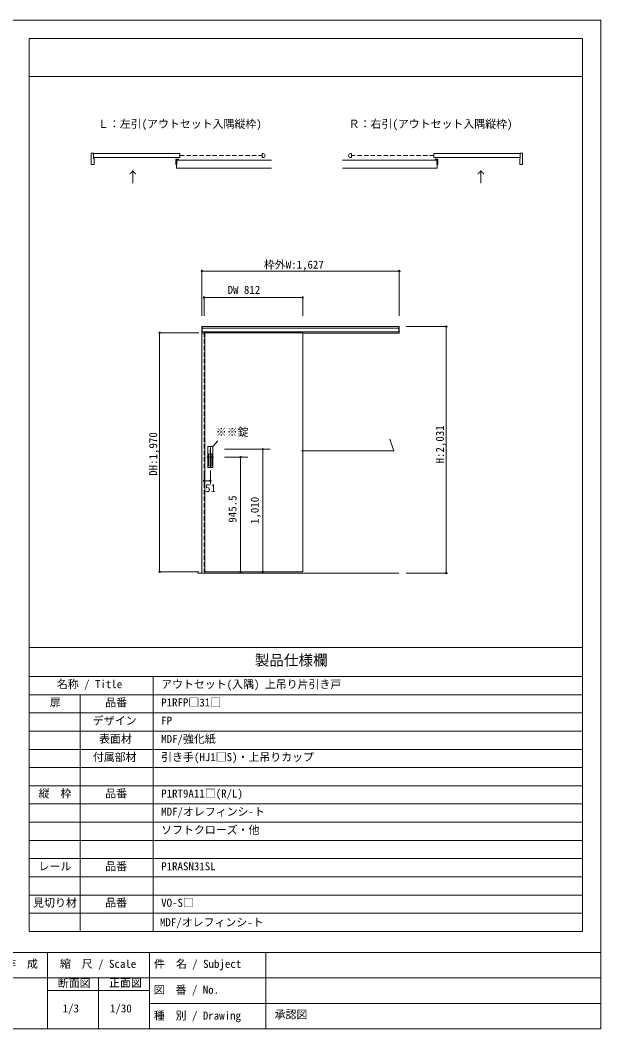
# Model space of a CAD drawing. Units: millimetres on the paper, enlarged 10 times, with parts at other scales. Extents: x -1985 to 2015, y -1370 to 1400.
# Drawn here: x 420 to 2015, y -1370 to 1400 of the extents above; entities that cross this region are included whole.
import ezdxf
from ezdxf.enums import TextEntityAlignment as Align

# ---------------------------------------------------------------- set-up
doc = ezdxf.new("R2010")
doc.units = ezdxf.units.MM
doc.header["$LTSCALE"] = 10
doc.header["$PDMODE"] = 32
doc.header["$PDSIZE"] = 4
doc.linetypes.add('DASHED1', pattern=[1.8, 1.2, -0.6])
doc.layers.add('1-1_0', color=7, linetype='Continuous', lineweight=20)
doc.layers.add('3-0', color=7, linetype='Continuous', lineweight=20)
doc.styles.add('ＭＳ ゴシック', font='')
doc.styles.get('ＭＳ ゴシック').set_extended_font_data('MS Gothic')

msp = doc.modelspace()

# ---------------------------------------------------------------- linework, layer by layer
at = {"layer": '1-1_0'}
for p, q in [((1965, 1350), (445, 1350)), ((445, -322.5), (445, 1350)), ((1965, -1102.5), (1965, 1350)), ((445, 1245), (1965, 1245)), ((445, 1245), (1965, 1245)), ((445, 1245), (1965, 1245)), ((445, 1245), (1965, 1245)), ((445, 1245), (1965, 1245)), ((445, 1245), (1965, 1245)), ((445, -322.5), (445, 1245)), ((445, -322.5), (445, 1245)), ((445, -322.5), (445, 1245)), ((445, -322.5), (445, 1245)), ((445, -322.5), (445, 1245)), ((1965, -322.5), (1965, 1245)), ((1965, -322.5), (1965, 1245)), ((1965, -322.5), (1965, 1245)), ((1965, -322.5), (1965, 1245)), ((1965, -322.5), (1965, 1245)), ((445, -322.5), (1965, -322.5)), ((445, -322.5), (1965, -322.5)), ((445, -322.5), (1965, -322.5)), ((445, -322.5), (1965, -322.5)), ((445, -322.5), (1965, -322.5)), ((445, -322.5), (1965, -322.5)), ((445, -1102.5), (445, -322.5)), ((445, -402.5), (1965, -402.5)), ((785, -1102.5), (785, -402.5)), ((445, -452.5), (1965, -452.5)), ((585, -1102.5), (585, -452.5)), ((445, -502.5), (1965, -502.5)), ((445, -552.5), (1965, -552.5)), ((445, -602.5), (1965, -602.5)), ((445, -652.5), (1965, -652.5)), ((445, -702.5), (1965, -702.5)), ((445, -752.5), (1965, -752.5)), ((445, -802.5), (1965, -802.5)), ((445, -852.5), (1965, -852.5)), ((445, -902.5), (1965, -902.5)), ((445, -952.5), (1965, -952.5)), ((445, -1002.5), (1965, -1002.5)), ((445, -1052.5), (1965, -1052.5)), ((445, -1102.5), (1965, -1102.5)), ((2015, -1160), (-1985, -1160)), ((495, -1160), (495, -1370)), ((775, -1160), (775, -1370)), ((1095, -1160), (1095, -1370)), ((2015, -1230), (-1175, -1230)), ((635, -1230), (635, -1370)), ((775, -1265), (495, -1265)), ((2015, -1300), (775, -1300))]:
    msp.add_line(p, q, dxfattribs=at)
msp.add_lwpolyline([(-1985, -1370), (2015, -1370), (2015, 1400), (-1985, 1400)], dxfattribs=at)
at = {"layer": '3-0'}
for p, q in [((614.84, 1034.98), (621.17, 1034.98)), ((621.17, 1019.98), (621.17, 1034.98)), ((621.17, 1033.48), (858.51, 1033.48)), ((858.51, 1022.48), (858.51, 1033.48)), ((1084.84, 1022.48), (1084.84, 1033.48)), ((1087.34, 1033.48), (1084.84, 1033.48)), ((1327.66, 1033.48), (1330.16, 1033.48)), ((1330.16, 1022.48), (1330.16, 1033.48)), ((1793.83, 1033.48), (1556.49, 1033.48)), ((1556.49, 1022.48), (1556.49, 1033.48)), ((1800.16, 1034.98), (1793.83, 1034.98)), ((1793.83, 1019.98), (1793.83, 1034.98)), ((621.17, 1022.48), (858.51, 1022.48)), ((847.51, 1003.65), (850.51, 1003.65)), ((849.51, 993.98), (849.51, 1015.65)), ((849.51, 1015.65), (1109.93, 1015.65)), ((850.51, 1003.65), (850.51, 1015.65)), ((855.17, 1015.65), (855.17, 1018.65)), ((1087.34, 1022.48), (1084.84, 1022.48)), ((1565.49, 1015.65), (1305.07, 1015.65)), ((1327.66, 1022.48), (1330.16, 1022.48)), ((1793.83, 1022.48), (1556.49, 1022.48)), ((1559.83, 1015.65), (1559.83, 1018.65)), ((1564.49, 1003.65), (1564.49, 1015.65)), ((1567.49, 1003.65), (1564.49, 1003.65)), ((1565.49, 993.98), (1565.49, 1015.65)), ((849.51, 993.98), (1109.93, 993.98)), ((1565.49, 993.98), (1305.07, 993.98)), ((919.07, 558.62), (919.07, -118.38)), ((919.07, 558.62), (1461.4, 558.62)), ((920.07, 558.62), (920.07, 540.29)), ((920.07, 554.29), (1460.4, 554.29)), ((1460.4, 558.62), (1460.4, 540.29)), ((1461.4, 558.62), (1461.4, 540.29)), ((920.07, 544.29), (1460.4, 544.29)), ((925.4, 541.62), (1196.07, 541.62)), ((927.07, 544.29), (927.07, -118.38)), ((1196.07, 540.29), (1461.4, 540.29)), ((942.4, 226.05), (942.4, 173.78)), ((942.4, 226.05), (942.4, 173.78)), ((942.4, 226.05), (942.4, 173.78)), ((1446, 217.29), (1435.7, 248.99)), ((933.16, 199.95), (951.44, 199.95)), ((1192.74, 217.29), (1446, 217.29)), ((1460.4, -118.38), (907.53, -118.38))]:
    msp.add_line(p, q, dxfattribs=at)
at = {"layer": '3-0', "linetype": 'DASHED1'}
for p, q in [((858.51, 1027.98), (1084.84, 1027.98)), ((1556.49, 1027.98), (1330.16, 1027.98)), ((925.4, 541.62), (925.4, -115.05))]:
    msp.add_line(p, q, dxfattribs=at)
at = {"layer": '3-0', "color": 4, "lineweight": 9}
for p, q in [((919.07, 588.39), (919.07, 711.13)), ((919.07, 711.13), (1461.4, 711.13)), ((1461.4, 588.39), (1461.4, 711.13)), ((925.4, 638.39), (925.4, 588.39)), ((1196.07, 638.39), (925.4, 638.39)), ((1196.07, 588.39), (1196.07, 638.39)), ((1480.45, 558.62), (1590.56, 558.62)), ((1590.56, 558.62), (1590.56, -118.38)), ((802.92, 541.62), (910.54, 541.62)), ((802.92, -115.05), (802.92, 541.62)), ((962.93, 244.39), (949.07, 228.79)), ((1106.33, 221.62), (980.84, 221.62)), ((1045.3, 199.95), (980.84, 199.95)), ((1025.3, -115.05), (1025.3, 199.95)), ((1086.33, -115.05), (1086.33, 221.25)), ((925.4, 126.17), (925.4, 163.63)), ((942.4, 126.17), (942.4, 163.63)), ((942.4, 135.32), (925.4, 135.32)), ((802.92, -115.05), (910.54, -115.05)), ((1053.4, -115.05), (960.07, -115.05)), ((1045.3, -115.05), (980.84, -115.05)), ((1106.33, -115.05), (1041.87, -115.05)), ((1480.45, -118.38), (1590.56, -118.38))]:
    msp.add_line(p, q, dxfattribs=at)
at = {"layer": '3-0', "color": 3}
for p, q in [((946.74, 208.79), (938.07, 208.79)), ((938.07, 208.79), (938.07, 176.12)), ((941.57, 220.45), (941.57, 213.79)), ((943.24, 220.45), (941.57, 220.45)), ((943.24, 213.79), (941.57, 213.79)), ((943.07, 220.29), (941.74, 220.29)), ((941.74, 220.29), (941.74, 217.12)), ((943.07, 217.12), (941.74, 217.12)), ((942.07, 219.62), (942.07, 217.79)), ((942.74, 217.79), (942.07, 217.79)), ((943.07, 217.12), (943.07, 220.29)), ((943.24, 213.79), (943.24, 220.45)), ((946.74, 176.12), (946.74, 208.79)), ((946.74, 176.12), (938.07, 176.12))]:
    msp.add_line(p, q, dxfattribs=at)
at = {"layer": '3-0'}
for points in [[(614.84, 1034.98), (614.84, 1003.65), (622.84, 1003.65), (622.84, 1019.98), (621.17, 1019.98)], [(1800.16, 1034.98), (1800.16, 1003.65), (1792.16, 1003.65), (1792.16, 1019.98), (1793.83, 1019.98)], [(847.51, 1003.65), (847.51, 1018.65), (855.17, 1018.65)], [(1567.49, 1003.65), (1567.49, 1018.65), (1559.83, 1018.65)], [(919.07, 558.62), (919.07, 540.29), (925.4, 540.29)], [(1196.07, 541.62), (1196.07, -115.05), (925.4, -115.05)]]:
    msp.add_lwpolyline(points, dxfattribs=at)
at = {"layer": '3-0', "color": 3}
msp.add_lwpolyline([(935.74, 171.12), (949.07, 171.12), (949.07, 228.79), (935.74, 228.79)], close=True, dxfattribs=at)
msp.add_lwpolyline([(942.74, 217.79), (942.74, 219.62), (942.07, 219.62)], dxfattribs=at)
at = {"layer": '3-0'}
for centre, start, end in [((1087.34, 1027.98), 0, 90), ((1087.34, 1027.98), 270, 0), ((1327.66, 1027.98), 90, 180), ((1327.66, 1027.98), 180, 270)]:
    msp.add_arc(centre, 5.5, start, end, dxfattribs=at)
at = {"layer": '3-0', "color": 4}
for p in [(919.07, 711.13), (1461.4, 711.13), (925.4, 638.39), (1196.07, 638.39), (1590.56, 558.62), (802.92, 541.62), (1086.33, 221.62), (1025.3, 199.95), (925.4, 135.32), (942.4, 135.32), (802.92, -115.05), (1025.3, -115.05), (1086.33, -115.05), (1590.56, -118.38)]:
    msp.add_point(p, dxfattribs=at)
at = {"layer": '3-0'}
msp.add_point((925.4, 135.32), dxfattribs=at)

# ---------------------------------------------------------------- texts
at = {"layer": '1-1_0', "style": 'ＭＳ ゴシック'}
for s, height, p in [('製品仕様欄', 29.33, (1064.4, -381.07)), ('名称 / Title', 21.99, (520.64, -441.06)), ('アウトセット(入隅) 上吊り片引き戸', 21.99, (807.33, -441.36)), ('扉', 21.99, (501.33, -491.36)), ('品番', 21.99, (653.67, -491.36)), ('P1RFP□31□', 21.99, (807.33, -491.36)), ('デザイン', 21.99, (619.67, -541.36)), ('FP', 21.99, (807.33, -541.36)), ('表面材', 21.99, (636.67, -591.36)), ('MDF/強化紙', 21.99, (807.33, -591.36)), ('付属部材', 21.99, (619.67, -641.36)), ('引き手(HJ1□S)・上吊りカップ', 21.99, (807.33, -641.36)), ('縦\u3000枠', 21.99, (470.86, -741.36)), ('品番', 21.99, (653.67, -741.36)), ('P1RT9A11□(R/L)', 21.99, (807.33, -741.36)), ('MDF/オレフィンシ-ト', 21.99, (807.33, -791.36)), ('ソフトクローズ・他', 21.99, (807.33, -841.36)), ('レール', 21.99, (470.86, -941.36)), ('品番', 21.99, (653.67, -941.36)), ('P1RASN31SL', 21.99, (807.33, -941.36)), ('見切り材', 21.99, (455.67, -1041.36)), ('品番', 21.99, (653.67, -1041.36)), ('VO-S□', 21.99, (807.33, -1041.36)), ('MDF/オレフィンシ-ト', 21.99, (803.99, -1095.07)), ('作\u3000成', 21.99, (378.67, -1209.21)), ('縮\u3000尺 / Scale', 21.99, (529.18, -1209.21)), ('件\u3000名 / Subject', 21.99, (787.61, -1209.24)), ('断面図', 21.99, (523.41, -1262.15)), ('正面図', 21.99, (664.21, -1261.44)), ('図\u3000番 / No.', 21.99, (786.77, -1280.35)), ('1/3', 21.99, (536.67, -1331.45)), ('1/30', 21.99, (666.67, -1331.45)), ('種\u3000別 / Drawing', 21.99, (786.94, -1351.29)), ('承認図', 21.99, (1119.03, -1348.1))]:
    msp.add_text(s, height=height, dxfattribs=at).set_placement(p, align=Align.BOTTOM_LEFT)
at = {"layer": '3-0', "style": 'ＭＳ ゴシック'}
for s, height, p in [('Ｌ：左引(アウトセット入隅縦枠)', 21.99, (633.75, 1097.5)), ('Ｒ：右引(アウトセット入隅縦枠)', 21.99, (1322.5, 1097.5)), ('↑', 29.33, (709.58, 946.31)), ('↑', 29.33, (1665.42, 946.31)), ('枠外W:1,627', 21.99, (1089.45, 711.13)), ('DW 812', 21.99, (989.8, 641.79)), ('※※錠', 21.99, (957.35, 251.29)), ('51', 21.99, (927.94, 97.24))]:
    msp.add_text(s, height=height, dxfattribs=at).set_placement(p, align=Align.BOTTOM_LEFT)
for s, p in [('H:2,031', (1590.56, 182.62)), ('DH:1,970', (802.92, 148.7)), ('945.5', (1020.82, 20.01)), ('1,010', (1081.88, 16.2))]:
    msp.add_text(s, height=21.99, rotation=90, dxfattribs=at).set_placement(p, align=Align.BOTTOM_LEFT)

doc.saveas('drawing.dxf')
